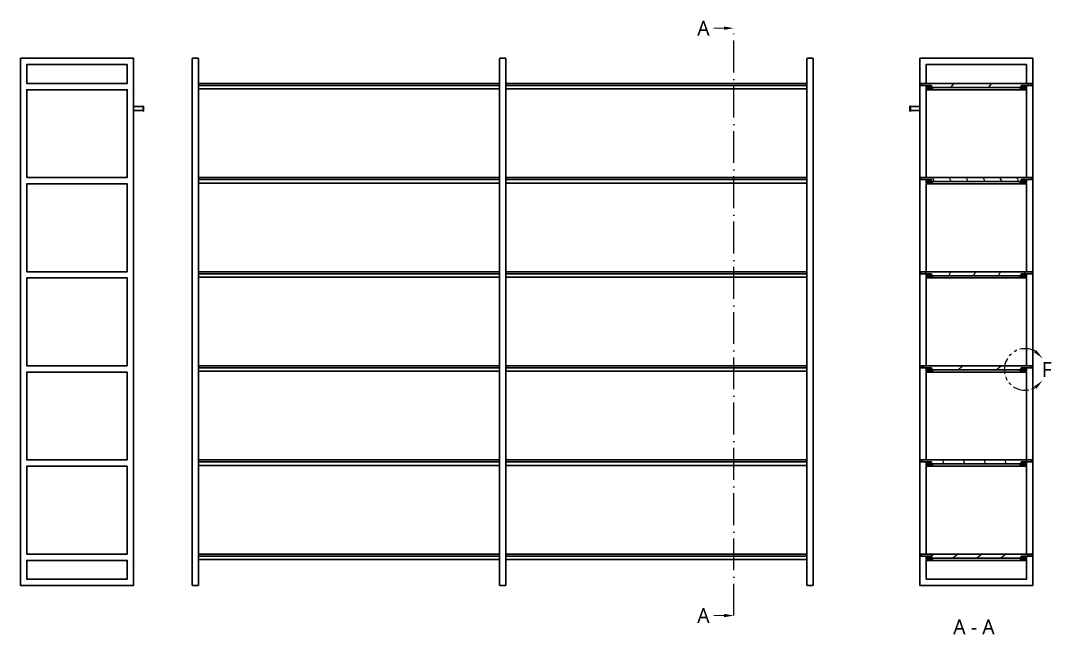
# Model space of a CAD drawing. Header units: inches. Extents: x 20 to 1275, y 6 to 408.
# Drawn here: x 641.2 to 846.5, y 280 to 402.2 of the extents above; entities that cross this region are included whole.
import ezdxf

# ---------------------------------------------------------------- set-up
doc = ezdxf.new("R2010")
doc.units = ezdxf.units.IN
doc.header["$LTSCALE"] = 12.7
doc.header["$MEASUREMENT"] = 0
doc.linetypes.add('ONS_DASHDOT', pattern=[0.71, 0.5, -0.1, 0.01, -0.1])
doc.linetypes.add('ONS_PHANTOM', pattern=[0.5, 0.25, -0.05, 0.05, -0.05, 0.05, -0.05])
for name, color, linetype, lineweight in [('ANNOTATION_TEXT', 251, 'Continuous', 25), ('DETAIL_VIEW_PARENT_BORDER', 7, 'ONS_PHANTOM', 15), ('SECTION_CUTTING_LINE', 7, 'ONS_DASHDOT', 70), ('SKETCHED_GEOMETRY', 7, 'Continuous', 15), ('VIEW_HATCHES', 7, 'Continuous', 13), ('Visible', 7, 'Continuous', 25)]:
    doc.layers.add(name, color=color, linetype=linetype, lineweight=lineweight)
doc.styles.add('Onshape-Standard', font='NotoSans-Regular.ttf')
doc.styles.add('Onshape-Standard-View-Label', font='Open Sans', dxfattribs={"height": 3})

msp = doc.modelspace()

# ---------------------------------------------------------------- hatches: boundary and pattern name
at = {"layer": 'VIEW_HATCHES'}
h = msp.add_hatch(dxfattribs=at)
h.set_pattern_fill('LINE', color=256, scale=46.76921, angle=51, style=0)
h.set_pattern_definition([(51, (843.9826, 289.776), (-4.5433, 3.6791), [])])
edge = h.paths.add_edge_path()
edge.add_line((820.47861, 389.73501), (842.67861, 389.73501))
edge.add_line((820.47861, 389.73501), (820.47861, 389.33501))
edge.add_line((822.65361, 389.33501), (820.47861, 389.33501))
edge.add_line((822.65361, 389.03501), (822.65361, 389.33501))
edge.add_line((822.85361, 389.03501), (822.65361, 389.03501))
edge.add_line((822.85361, 388.93501), (822.85361, 389.03501))
edge.add_line((822.85361, 388.93501), (840.30361, 388.93501))
edge.add_line((840.30361, 388.93501), (840.30361, 389.03501))
edge.add_line((840.30361, 389.03501), (840.50361, 389.03501))
edge.add_line((840.50361, 389.03501), (840.50361, 389.33501))
edge.add_line((840.50361, 389.33501), (842.67861, 389.33501))
edge.add_line((842.67861, 389.73501), (842.67861, 389.33501))
h = msp.add_hatch(dxfattribs=at)
h.set_pattern_fill('LINE', color=256, scale=31.944, angle=27, style=0)
h.set_pattern_definition([(27, (843.9826, 289.7763), (-1.81278, 3.55779), [])])
edge = h.paths.add_edge_path()
edge.add_line((821.57861, 388.71001), (821.57861, 389.33501))
edge.add_arc((821.65361, 388.71001), 0.075, 180, 270, ccw=False)
edge.add_line((822.75361, 388.63501), (821.65361, 388.63501))
edge.add_arc((822.75361, 388.71001), 0.075, 270, 360, ccw=False)
edge.add_line((822.82861, 389.03501), (822.82861, 388.71001))
edge.add_line((822.82861, 389.03501), (822.75361, 389.03501))
edge.add_line((822.75361, 389.03501), (822.75361, 388.71001))
edge.add_line((822.75361, 388.71001), (821.65361, 388.71001))
edge.add_line((821.65361, 388.71001), (821.65361, 389.33501))
edge.add_line((821.57861, 389.33501), (821.65361, 389.33501))
h = msp.add_hatch(dxfattribs=at)
h.set_pattern_fill('LINE', color=256, scale=42.517464, angle=153, style=0)
h.set_pattern_definition([(153, (843.9826, 289.7763), (-2.41282, -4.73542), [])])
edge = h.paths.add_edge_path()
edge.add_line((840.40361, 389.03501), (840.40361, 388.71001))
edge.add_line((840.32861, 389.03501), (840.40361, 389.03501))
edge.add_line((840.32861, 389.03501), (840.32861, 388.71001))
edge.add_arc((840.40361, 388.71001), 0.075, 180, 270)
edge.add_line((840.40361, 388.63501), (841.50361, 388.63501))
edge.add_arc((841.50361, 388.71001), 0.075, 270, 360)
edge.add_line((841.57861, 388.71001), (841.57861, 389.33501))
edge.add_line((841.57861, 389.33501), (841.50361, 389.33501))
edge.add_line((841.50361, 388.71001), (841.50361, 389.33501))
edge.add_line((840.40361, 388.71001), (841.50361, 388.71001))
h = msp.add_hatch(dxfattribs=at)
h.set_pattern_fill('LINE', color=256, scale=24, angle=117, style=0)
h.set_pattern_definition([(117, (843.9826, 289.7763), (-2.67302, -1.36197), [])])
edge = h.paths.add_edge_path()
edge.add_line((820.47861, 370.98501), (842.67861, 370.98501))
edge.add_line((820.47861, 370.98501), (820.47861, 370.58501))
edge.add_line((822.65361, 370.58501), (820.47861, 370.58501))
edge.add_line((822.65361, 370.28501), (822.65361, 370.58501))
edge.add_line((822.85361, 370.28501), (822.65361, 370.28501))
edge.add_line((822.85361, 370.18501), (822.85361, 370.28501))
edge.add_line((822.85361, 370.18501), (840.30361, 370.18501))
edge.add_line((840.30361, 370.18501), (840.30361, 370.28501))
edge.add_line((840.30361, 370.28501), (840.50361, 370.28501))
edge.add_line((840.50361, 370.28501), (840.50361, 370.58501))
edge.add_line((840.50361, 370.58501), (842.67861, 370.58501))
edge.add_line((842.67861, 370.98501), (842.67861, 370.58501))
h = msp.add_hatch(dxfattribs=at)
h.set_pattern_fill('LINE', color=256, scale=26.4, angle=75, style=0)
h.set_pattern_definition([(75, (843.9826, 289.7763), (-3.18756, 0.8541), [])])
edge = h.paths.add_edge_path()
edge.add_line((821.57861, 369.96001), (821.57861, 370.58501))
edge.add_arc((821.65361, 369.96001), 0.075, 180, 270, ccw=False)
edge.add_line((822.75361, 369.88501), (821.65361, 369.88501))
edge.add_arc((822.75361, 369.96001), 0.075, 270, 360, ccw=False)
edge.add_line((822.82861, 370.28501), (822.82861, 369.96001))
edge.add_line((822.82861, 370.28501), (822.75361, 370.28501))
edge.add_line((822.75361, 370.28501), (822.75361, 369.96001))
edge.add_line((822.75361, 369.96001), (821.65361, 369.96001))
edge.add_line((821.65361, 369.96001), (821.65361, 370.58501))
edge.add_line((821.57861, 370.58501), (821.65361, 370.58501))
h = msp.add_hatch(dxfattribs=at)
h.set_pattern_fill('LINE', color=256, scale=26.4, angle=15, style=0)
h.set_pattern_definition([(15, (843.9826, 289.7763), (-0.8541, 3.18756), [])])
edge = h.paths.add_edge_path()
edge.add_line((840.40361, 370.28501), (840.40361, 369.96001))
edge.add_line((840.32861, 370.28501), (840.40361, 370.28501))
edge.add_line((840.32861, 370.28501), (840.32861, 369.96001))
edge.add_arc((840.40361, 369.96001), 0.075, 180, 270)
edge.add_line((840.40361, 369.88501), (841.50361, 369.88501))
edge.add_arc((841.50361, 369.96001), 0.075, 270, 360)
edge.add_line((841.57861, 369.96001), (841.57861, 370.58501))
edge.add_line((841.57861, 370.58501), (841.50361, 370.58501))
edge.add_line((841.50361, 369.96001), (841.50361, 370.58501))
edge.add_line((840.40361, 369.96001), (841.50361, 369.96001))
h = msp.add_hatch(dxfattribs=at)
h.set_pattern_fill('LINE', color=256, scale=35.1384, angle=63, style=0)
h.set_pattern_definition([(63, (843.9826, 289.7763), (-3.91357, 1.99406), [])])
edge = h.paths.add_edge_path()
edge.add_line((820.47861, 352.23501), (842.67861, 352.23501))
edge.add_line((820.47861, 352.23501), (820.47861, 351.83501))
edge.add_line((822.65361, 351.83501), (820.47861, 351.83501))
edge.add_line((822.65361, 351.53501), (822.65361, 351.83501))
edge.add_line((822.85361, 351.53501), (822.65361, 351.53501))
edge.add_line((822.85361, 351.43501), (822.85361, 351.53501))
edge.add_line((822.85361, 351.43501), (840.30361, 351.43501))
edge.add_line((840.30361, 351.43501), (840.30361, 351.53501))
edge.add_line((840.30361, 351.53501), (840.50361, 351.53501))
edge.add_line((840.50361, 351.53501), (840.50361, 351.83501))
edge.add_line((840.50361, 351.83501), (842.67861, 351.83501))
edge.add_line((842.67861, 352.23501), (842.67861, 351.83501))
h = msp.add_hatch(dxfattribs=at)
h.set_pattern_fill('LINE', color=256, scale=42.517464, angle=75, style=0)
h.set_pattern_definition([(75, (843.9826, 289.7763), (-5.1336, 1.37554), [])])
edge = h.paths.add_edge_path()
edge.add_line((821.57861, 351.21001), (821.57861, 351.83501))
edge.add_arc((821.65361, 351.21001), 0.075, 180, 270, ccw=False)
edge.add_line((822.75361, 351.13501), (821.65361, 351.13501))
edge.add_arc((822.75361, 351.21001), 0.075, 270, 360, ccw=False)
edge.add_line((822.82861, 351.53501), (822.82861, 351.21001))
edge.add_line((822.82861, 351.53501), (822.75361, 351.53501))
edge.add_line((822.75361, 351.53501), (822.75361, 351.21001))
edge.add_line((822.75361, 351.21001), (821.65361, 351.21001))
edge.add_line((821.65361, 351.21001), (821.65361, 351.83501))
edge.add_line((821.57861, 351.83501), (821.65361, 351.83501))
h = msp.add_hatch(dxfattribs=at)
h.set_pattern_fill('LINE', color=256, scale=26.4, angle=153, style=0)
h.set_pattern_definition([(153, (843.9826, 289.7763), (-1.49817, -2.94032), [])])
edge = h.paths.add_edge_path()
edge.add_line((840.40361, 351.53501), (840.40361, 351.21001))
edge.add_line((840.32861, 351.53501), (840.40361, 351.53501))
edge.add_line((840.32861, 351.53501), (840.32861, 351.21001))
edge.add_arc((840.40361, 351.21001), 0.075, 180, 270)
edge.add_line((840.40361, 351.13501), (841.50361, 351.13501))
edge.add_arc((841.50361, 351.21001), 0.075, 270, 360)
edge.add_line((841.57861, 351.21001), (841.57861, 351.83501))
edge.add_line((841.57861, 351.83501), (841.50361, 351.83501))
edge.add_line((841.50361, 351.21001), (841.50361, 351.83501))
edge.add_line((840.40361, 351.21001), (841.50361, 351.21001))
h = msp.add_hatch(dxfattribs=at)
h.set_pattern_fill('LINE', color=256, scale=38.65224, angle=39, style=0)
h.set_pattern_definition([(39, (843.9826, 289.7763), (-3.0406, 3.7548), [])])
edge = h.paths.add_edge_path()
edge.add_line((820.47861, 333.48501), (842.67861, 333.48501))
edge.add_line((820.47861, 333.48501), (820.47861, 333.08501))
edge.add_line((822.65361, 333.08501), (820.47861, 333.08501))
edge.add_line((822.65361, 332.78501), (822.65361, 333.08501))
edge.add_line((822.85361, 332.78501), (822.65361, 332.78501))
edge.add_line((822.85361, 332.68501), (822.85361, 332.78501))
edge.add_line((822.85361, 332.68501), (840.30361, 332.68501))
edge.add_line((840.30361, 332.68501), (840.30361, 332.78501))
edge.add_line((840.30361, 332.78501), (840.50361, 332.78501))
edge.add_line((840.50361, 332.78501), (840.50361, 333.08501))
edge.add_line((840.50361, 333.08501), (842.67861, 333.08501))
edge.add_line((842.67861, 333.48501), (842.67861, 333.08501))
h = msp.add_hatch(dxfattribs=at)
h.set_pattern_fill('LINE', color=256, scale=31.944, angle=165, style=0)
h.set_pattern_definition([(165, (843.9826, 289.7763), (-1.03346, -3.85694), [])])
edge = h.paths.add_edge_path()
edge.add_line((821.57861, 332.46001), (821.57861, 333.08501))
edge.add_arc((821.65361, 332.46001), 0.075, 180, 270, ccw=False)
edge.add_line((822.75361, 332.38501), (821.65361, 332.38501))
edge.add_arc((822.75361, 332.46001), 0.075, 270, 360, ccw=False)
edge.add_line((822.82861, 332.78501), (822.82861, 332.46001))
edge.add_line((822.82861, 332.78501), (822.75361, 332.78501))
edge.add_line((822.75361, 332.78501), (822.75361, 332.46001))
edge.add_line((822.75361, 332.46001), (821.65361, 332.46001))
edge.add_line((821.65361, 332.46001), (821.65361, 333.08501))
edge.add_line((821.57861, 333.08501), (821.65361, 333.08501))
h = msp.add_hatch(dxfattribs=at)
h.set_pattern_fill('LINE', color=256, scale=42.517464, angle=15, style=0)
h.set_pattern_definition([(15, (843.9826, 289.7763), (-1.37554, 5.1336), [])])
edge = h.paths.add_edge_path()
edge.add_line((840.40361, 332.78501), (840.40361, 332.46001))
edge.add_line((840.32861, 332.78501), (840.40361, 332.78501))
edge.add_line((840.32861, 332.78501), (840.32861, 332.46001))
edge.add_arc((840.40361, 332.46001), 0.075, 180, 270)
edge.add_line((840.40361, 332.38501), (841.50361, 332.38501))
edge.add_arc((841.50361, 332.46001), 0.075, 270, 360)
edge.add_line((841.57861, 332.46001), (841.57861, 333.08501))
edge.add_line((841.57861, 333.08501), (841.50361, 333.08501))
edge.add_line((841.50361, 332.46001), (841.50361, 333.08501))
edge.add_line((840.40361, 332.46001), (841.50361, 332.46001))
h = msp.add_hatch(dxfattribs=at)
h.set_pattern_fill('LINE', color=256, scale=31.944, angle=105, style=0)
h.set_pattern_definition([(105, (843.9826, 289.7763), (-3.85694, -1.03346), [])])
edge = h.paths.add_edge_path()
edge.add_line((820.47861, 314.73501), (842.67861, 314.73501))
edge.add_line((820.47861, 314.73501), (820.47861, 314.33501))
edge.add_line((822.65361, 314.33501), (820.47861, 314.33501))
edge.add_line((822.65361, 314.03501), (822.65361, 314.33501))
edge.add_line((822.85361, 314.03501), (822.65361, 314.03501))
edge.add_line((822.85361, 313.93501), (822.85361, 314.03501))
edge.add_line((822.85361, 313.93501), (840.30361, 313.93501))
edge.add_line((840.30361, 313.93501), (840.30361, 314.03501))
edge.add_line((840.30361, 314.03501), (840.50361, 314.03501))
edge.add_line((840.50361, 314.03501), (840.50361, 314.33501))
edge.add_line((840.50361, 314.33501), (842.67861, 314.33501))
edge.add_line((842.67861, 314.73501), (842.67861, 314.33501))
h = msp.add_hatch(dxfattribs=at)
h.set_pattern_fill('LINE', color=256, scale=35.1384, angle=141, style=0)
h.set_pattern_definition([(141, (843.9826, 289.7763), (-2.76416, -3.41346), [])])
edge = h.paths.add_edge_path()
edge.add_line((821.57861, 313.71001), (821.57861, 314.33501))
edge.add_arc((821.65361, 313.71001), 0.075, 180, 270, ccw=False)
edge.add_line((822.75361, 313.63501), (821.65361, 313.63501))
edge.add_arc((822.75361, 313.71001), 0.075, 270, 360, ccw=False)
edge.add_line((822.82861, 314.03501), (822.82861, 313.71001))
edge.add_line((822.82861, 314.03501), (822.75361, 314.03501))
edge.add_line((822.75361, 314.03501), (822.75361, 313.71001))
edge.add_line((822.75361, 313.71001), (821.65361, 313.71001))
edge.add_line((821.65361, 313.71001), (821.65361, 314.33501))
edge.add_line((821.57861, 314.33501), (821.65361, 314.33501))
h = msp.add_hatch(dxfattribs=at)
h.set_pattern_fill('LINE', color=256, scale=29.04, angle=51, style=0)
h.set_pattern_definition([(51, (843.9826, 289.7763), (-2.82104, 2.28443), [])])
edge = h.paths.add_edge_path()
edge.add_line((840.40361, 314.03501), (840.40361, 313.71001))
edge.add_line((840.32861, 314.03501), (840.40361, 314.03501))
edge.add_line((840.32861, 314.03501), (840.32861, 313.71001))
edge.add_arc((840.40361, 313.71001), 0.075, 180, 270)
edge.add_line((840.40361, 313.63501), (841.50361, 313.63501))
edge.add_arc((841.50361, 313.71001), 0.075, 270, 360)
edge.add_line((841.57861, 313.71001), (841.57861, 314.33501))
edge.add_line((841.57861, 314.33501), (841.50361, 314.33501))
edge.add_line((841.50361, 313.71001), (841.50361, 314.33501))
edge.add_line((840.40361, 313.71001), (841.50361, 313.71001))
h = msp.add_hatch(dxfattribs=at)
h.set_pattern_fill('LINE', color=256, scale=24, angle=39, style=0)
h.set_pattern_definition([(39, (843.9826, 289.7763), (-1.88796, 2.33144), [])])
edge = h.paths.add_edge_path()
edge.add_line((820.47861, 295.98501), (842.67861, 295.98501))
edge.add_line((820.47861, 295.98501), (820.47861, 295.58501))
edge.add_line((822.65361, 295.58501), (820.47861, 295.58501))
edge.add_line((822.65361, 295.28501), (822.65361, 295.58501))
edge.add_line((822.85361, 295.28501), (822.65361, 295.28501))
edge.add_line((822.85361, 295.18501), (822.85361, 295.28501))
edge.add_line((822.85361, 295.18501), (840.30361, 295.18501))
edge.add_line((840.30361, 295.18501), (840.30361, 295.28501))
edge.add_line((840.30361, 295.28501), (840.50361, 295.28501))
edge.add_line((840.50361, 295.28501), (840.50361, 295.58501))
edge.add_line((840.50361, 295.58501), (842.67861, 295.58501))
edge.add_line((842.67861, 295.98501), (842.67861, 295.58501))
h = msp.add_hatch(dxfattribs=at)
h.set_pattern_fill('LINE', color=256, scale=29.04, angle=129, style=0)
h.set_pattern_definition([(129, (843.9826, 289.7763), (-2.82104, -2.28443), [])])
edge = h.paths.add_edge_path()
edge.add_line((821.57861, 294.96001), (821.57861, 295.58501))
edge.add_arc((821.65361, 294.96001), 0.075, 180, 270, ccw=False)
edge.add_line((822.75361, 294.88501), (821.65361, 294.88501))
edge.add_arc((822.75361, 294.96001), 0.075, 270, 360, ccw=False)
edge.add_line((822.82861, 295.28501), (822.82861, 294.96001))
edge.add_line((822.82861, 295.28501), (822.75361, 295.28501))
edge.add_line((822.75361, 295.28501), (822.75361, 294.96001))
edge.add_line((822.75361, 294.96001), (821.65361, 294.96001))
edge.add_line((821.65361, 294.96001), (821.65361, 295.58501))
edge.add_line((821.57861, 295.58501), (821.65361, 295.58501))
h = msp.add_hatch(dxfattribs=at)
h.set_pattern_fill('LINE', color=256, scale=38.65224, angle=117, style=0)
h.set_pattern_definition([(117, (843.9826, 289.7763), (-4.305, -2.1935), [])])
edge = h.paths.add_edge_path()
edge.add_line((840.40361, 295.28501), (840.40361, 294.96001))
edge.add_line((840.32861, 295.28501), (840.40361, 295.28501))
edge.add_line((840.32861, 295.28501), (840.32861, 294.96001))
edge.add_arc((840.40361, 294.96001), 0.075, 180, 270)
edge.add_line((840.40361, 294.88501), (841.50361, 294.88501))
edge.add_arc((841.50361, 294.96001), 0.075, 270, 360)
edge.add_line((841.57861, 294.96001), (841.57861, 295.58501))
edge.add_line((841.57861, 295.58501), (841.50361, 295.58501))
edge.add_line((841.50361, 294.96001), (841.50361, 295.58501))
edge.add_line((840.40361, 294.96001), (841.50361, 294.96001))

# ---------------------------------------------------------------- linework, layer by layer
at = {"layer": 'DETAIL_VIEW_PARENT_BORDER', "color": 251, "lineweight": 13}
msp.add_arc((841.27861, 332.76001), 4.13941, 60.3566301, 299.4415176, dxfattribs=at)
for points in [[(844.763, 334.99469), (843.54128, 336.61286), (843.0825, 336.12916)], [(844.75511, 330.51308), (843.07062, 329.38453), (843.52769, 328.89921)]]:
    msp.add_solid(points, dxfattribs=at)
at = {"layer": 'SECTION_CUTTING_LINE', "color": 7, "lineweight": 13}
msp.add_line((783.26195, 283.73501), (783.26195, 400.73501), dxfattribs=at)
for points in [[(781.26195, 400.81835), (779.26195, 400.81835), (781.26195, 400.65168), (779.26195, 400.65168)], [(783.26195, 400.73501), (781.26195, 401.06835), (781.26195, 400.40168)], [(781.26195, 283.81835), (779.26195, 283.81835), (781.26195, 283.65168), (779.26195, 283.65168)], [(783.26195, 283.73501), (781.26195, 284.06835), (781.26195, 283.40168)]]:
    msp.add_solid(points, dxfattribs=at)
at = {"layer": 'Visible'}
for p, q in [((663.65671, 394.73501), (641.15671, 394.73501)), ((641.15671, 394.73501), (641.15671, 289.73501)), ((641.15671, 394.73501), (641.23171, 394.66001)), ((663.65671, 394.73501), (663.58171, 394.66001)), ((663.65671, 289.73501), (663.65671, 394.73501)), ((675.3285, 394.66001), (675.3285, 289.81001)), ((676.5035, 394.73501), (675.4035, 394.73501)), ((676.5785, 394.66001), (676.5785, 289.81001)), ((736.5785, 394.66001), (736.5785, 289.81001)), ((737.7535, 394.73501), (736.6535, 394.73501)), ((737.8285, 394.66001), (737.8285, 289.81001)), ((797.8285, 394.66001), (797.8285, 289.81001)), ((799.0035, 394.73501), (797.9035, 394.73501)), ((799.0785, 394.66001), (799.0785, 289.81001)), ((820.32861, 394.73501), (842.82861, 394.73501)), ((820.32861, 289.73501), (820.32861, 394.73501)), ((820.40361, 394.66001), (820.32861, 394.73501)), ((842.75361, 394.66001), (842.82861, 394.73501)), ((842.82861, 394.73501), (842.82861, 289.73501)), ((642.33171, 393.56001), (642.40671, 393.48501)), ((662.40671, 393.48501), (642.40671, 393.48501)), ((642.40671, 393.48501), (642.40671, 389.73501)), ((662.48171, 393.56001), (662.40671, 393.48501)), ((662.40671, 389.73501), (662.40671, 393.48501)), ((821.57861, 393.48501), (821.50361, 393.56001)), ((821.57861, 389.73501), (821.57861, 393.48501)), ((821.57861, 393.48501), (841.57861, 393.48501)), ((841.57861, 393.48501), (841.65361, 393.56001)), ((841.57861, 393.48501), (841.57861, 389.73501)), ((642.40671, 389.73501), (642.33171, 389.66001)), ((642.33171, 388.56001), (642.40671, 388.48501)), ((642.40671, 389.73501), (662.40671, 389.73501)), ((642.40671, 388.48501), (642.40671, 370.98501)), ((642.40671, 388.48501), (662.40671, 388.48501)), ((662.48171, 389.66001), (662.40671, 389.73501)), ((662.40671, 388.48501), (662.48171, 388.56001)), ((662.40671, 370.98501), (662.40671, 388.48501)), ((736.5785, 389.73501), (676.5785, 389.73501)), ((736.5785, 389.33501), (676.5785, 389.33501)), ((736.5785, 388.63501), (676.5785, 388.63501)), ((797.8285, 389.73501), (737.8285, 389.73501)), ((797.8285, 389.33501), (737.8285, 389.33501)), ((797.8285, 388.63501), (737.8285, 388.63501)), ((820.47861, 389.73501), (820.47861, 389.33501)), ((820.47861, 389.73501), (842.67861, 389.73501)), ((822.65361, 389.33501), (820.47861, 389.33501)), ((821.50361, 388.56001), (821.57861, 388.48501)), ((821.57861, 389.33501), (821.65361, 389.33501)), ((821.57861, 388.71001), (821.57861, 389.33501)), ((841.57861, 388.48501), (821.57861, 388.48501)), ((821.57861, 370.98501), (821.57861, 388.48501)), ((821.65361, 388.71001), (821.65361, 389.33501)), ((822.62861, 389.31001), (821.65361, 389.31001)), ((822.75361, 388.71001), (821.65361, 388.71001)), ((822.75361, 388.63501), (821.65361, 388.63501)), ((821.84974, 389.06001), (821.82088, 389.01001)), ((821.82088, 389.01001), (821.84974, 388.96001)), ((821.90748, 389.06001), (821.84974, 389.06001)), ((821.84974, 388.96001), (821.90748, 388.96001)), ((821.93635, 389.01001), (821.90748, 389.06001)), ((821.90748, 388.96001), (821.93635, 389.01001)), ((822.27088, 389.11001), (822.21314, 389.01001)), ((822.21314, 389.01001), (822.27088, 388.91001)), ((822.38635, 389.11001), (822.27088, 389.11001)), ((822.27088, 388.91001), (822.38635, 388.91001)), ((822.44408, 389.01001), (822.38635, 389.11001)), ((822.38635, 388.91001), (822.44408, 389.01001)), ((822.62861, 389.01001), (822.62861, 389.31001)), ((822.75361, 389.01001), (822.62861, 389.01001)), ((822.65361, 389.03501), (822.65361, 389.33501)), ((822.85361, 389.03501), (822.65361, 389.03501)), ((822.75361, 389.03501), (822.75361, 388.71001)), ((822.82861, 389.03501), (822.75361, 389.03501)), ((822.82861, 389.03501), (822.82861, 388.71001)), ((822.85361, 388.93501), (822.85361, 389.03501)), ((822.85361, 388.93501), (840.30361, 388.93501)), ((840.30361, 388.93501), (840.30361, 389.03501)), ((840.30361, 389.03501), (840.50361, 389.03501)), ((840.32861, 389.03501), (840.40361, 389.03501)), ((840.32861, 389.03501), (840.32861, 388.71001)), ((840.40361, 389.03501), (840.40361, 388.71001)), ((840.40361, 389.01001), (840.52861, 389.01001)), ((840.40361, 388.71001), (841.50361, 388.71001)), ((840.40361, 388.63501), (841.50361, 388.63501)), ((840.50361, 389.03501), (840.50361, 389.33501)), ((840.50361, 389.33501), (842.67861, 389.33501)), ((840.52861, 389.31001), (841.50361, 389.31001)), ((840.52861, 389.01001), (840.52861, 389.31001)), ((840.77088, 389.11001), (840.71314, 389.01001)), ((840.71314, 389.01001), (840.77088, 388.91001)), ((840.88635, 389.11001), (840.77088, 389.11001)), ((840.77088, 388.91001), (840.88635, 388.91001)), ((840.94408, 389.01001), (840.88635, 389.11001)), ((840.88635, 388.91001), (840.94408, 389.01001)), ((841.24974, 389.06001), (841.22088, 389.01001)), ((841.22088, 389.01001), (841.24974, 388.96001)), ((841.30748, 389.06001), (841.24974, 389.06001)), ((841.24974, 388.96001), (841.30748, 388.96001)), ((841.33635, 389.01001), (841.30748, 389.06001)), ((841.30748, 388.96001), (841.33635, 389.01001)), ((841.50361, 388.71001), (841.50361, 389.33501)), ((841.57861, 389.33501), (841.50361, 389.33501)), ((841.57861, 388.71001), (841.57861, 389.33501)), ((841.57861, 388.48501), (841.65361, 388.56001)), ((841.57861, 388.48501), (841.57861, 370.98501)), ((842.67861, 389.73501), (842.67861, 389.33501)), ((664.17457, 385.11001), (663.65671, 385.11001)), ((663.65671, 384.36001), (664.17457, 384.36001)), ((664.17641, 385.10954), (664.17421, 385.11001)), ((664.17421, 384.36001), (664.17596, 384.36039)), ((664.17566, 385.11064), (664.17457, 385.11001)), ((664.17457, 384.36001), (664.17566, 384.35939)), ((664.33776, 385.11064), (664.17566, 385.11064)), ((664.17566, 384.35939), (664.33776, 384.35939)), ((664.25702, 385.0997), (664.25012, 385.0997)), ((664.3367, 384.36056), (664.33921, 384.36001)), ((664.33921, 385.11001), (664.3387, 385.1099)), ((665.55671, 385.11001), (664.33887, 385.11001)), ((664.33921, 384.36001), (665.55671, 384.36001)), ((665.65671, 385.23501), (665.55671, 385.23501)), ((665.55671, 384.23501), (665.55671, 385.23501)), ((665.55671, 384.23501), (665.65671, 384.23501)), ((665.65671, 384.23501), (665.65671, 385.23501)), ((818.42861, 385.23501), (818.32861, 385.23501)), ((818.32861, 385.23501), (818.32861, 384.23501)), ((818.32861, 384.23501), (818.42861, 384.23501)), ((818.42861, 385.23501), (818.42861, 384.23501)), ((819.64645, 385.11001), (818.42861, 385.11001)), ((818.42861, 384.36001), (819.64611, 384.36001)), ((819.80966, 385.11064), (819.64756, 385.11064)), ((819.64756, 384.35939), (819.80966, 384.35939)), ((819.81076, 385.11001), (819.80966, 385.11064)), ((819.80966, 384.35939), (819.81075, 384.36001)), ((819.81111, 385.11001), (819.80978, 385.10972)), ((819.81075, 384.36001), (820.32861, 384.36001)), ((820.32861, 385.11001), (819.81076, 385.11001)), ((642.40671, 370.98501), (642.33171, 370.91001)), ((642.33171, 369.81001), (642.40671, 369.73501)), ((642.40671, 370.98501), (662.40671, 370.98501)), ((642.40671, 369.73501), (662.40671, 369.73501)), ((642.40671, 369.73501), (642.40671, 352.23501)), ((662.48171, 370.91001), (662.40671, 370.98501)), ((662.40671, 369.73501), (662.48171, 369.81001)), ((662.40671, 352.23501), (662.40671, 369.73501)), ((736.5785, 370.98501), (676.5785, 370.98501)), ((736.5785, 370.58501), (676.5785, 370.58501)), ((736.5785, 369.88501), (676.5785, 369.88501)), ((797.8285, 370.98501), (737.8285, 370.98501)), ((797.8285, 370.58501), (737.8285, 370.58501)), ((797.8285, 369.88501), (737.8285, 369.88501)), ((820.47861, 370.98501), (820.47861, 370.58501)), ((820.47861, 370.98501), (842.67861, 370.98501)), ((822.65361, 370.58501), (820.47861, 370.58501)), ((821.50361, 369.81001), (821.57861, 369.73501)), ((821.57861, 370.58501), (821.65361, 370.58501)), ((821.57861, 369.96001), (821.57861, 370.58501)), ((821.57861, 352.23501), (821.57861, 369.73501)), ((841.57861, 369.73501), (821.57861, 369.73501)), ((821.65361, 369.96001), (821.65361, 370.58501)), ((822.62861, 370.56001), (821.65361, 370.56001)), ((822.75361, 369.96001), (821.65361, 369.96001)), ((822.75361, 369.88501), (821.65361, 369.88501)), ((821.84974, 370.31001), (821.82088, 370.26001)), ((821.82088, 370.26001), (821.84974, 370.21001)), ((821.90748, 370.31001), (821.84974, 370.31001)), ((821.84974, 370.21001), (821.90748, 370.21001)), ((821.93635, 370.26001), (821.90748, 370.31001)), ((821.90748, 370.21001), (821.93635, 370.26001)), ((822.27088, 370.36001), (822.21314, 370.26001)), ((822.21314, 370.26001), (822.27088, 370.16001)), ((822.38635, 370.36001), (822.27088, 370.36001)), ((822.27088, 370.16001), (822.38635, 370.16001)), ((822.44408, 370.26001), (822.38635, 370.36001)), ((822.38635, 370.16001), (822.44408, 370.26001)), ((822.62861, 370.26001), (822.62861, 370.56001)), ((822.75361, 370.26001), (822.62861, 370.26001)), ((822.65361, 370.28501), (822.65361, 370.58501)), ((822.85361, 370.28501), (822.65361, 370.28501)), ((822.75361, 370.28501), (822.75361, 369.96001)), ((822.82861, 370.28501), (822.75361, 370.28501)), ((822.82861, 370.28501), (822.82861, 369.96001)), ((822.85361, 370.18501), (822.85361, 370.28501)), ((822.85361, 370.18501), (840.30361, 370.18501)), ((840.30361, 370.18501), (840.30361, 370.28501)), ((840.30361, 370.28501), (840.50361, 370.28501)), ((840.32861, 370.28501), (840.40361, 370.28501)), ((840.32861, 370.28501), (840.32861, 369.96001)), ((840.40361, 370.28501), (840.40361, 369.96001)), ((840.40361, 370.26001), (840.52861, 370.26001)), ((840.40361, 369.96001), (841.50361, 369.96001)), ((840.40361, 369.88501), (841.50361, 369.88501)), ((840.50361, 370.28501), (840.50361, 370.58501)), ((840.50361, 370.58501), (842.67861, 370.58501)), ((840.52861, 370.56001), (841.50361, 370.56001)), ((840.52861, 370.26001), (840.52861, 370.56001)), ((840.77088, 370.36001), (840.71314, 370.26001)), ((840.71314, 370.26001), (840.77088, 370.16001)), ((840.88635, 370.36001), (840.77088, 370.36001)), ((840.77088, 370.16001), (840.88635, 370.16001)), ((840.94408, 370.26001), (840.88635, 370.36001)), ((840.88635, 370.16001), (840.94408, 370.26001)), ((841.24974, 370.31001), (841.22088, 370.26001)), ((841.22088, 370.26001), (841.24974, 370.21001)), ((841.30748, 370.31001), (841.24974, 370.31001)), ((841.24974, 370.21001), (841.30748, 370.21001)), ((841.33635, 370.26001), (841.30748, 370.31001)), ((841.30748, 370.21001), (841.33635, 370.26001)), ((841.50361, 369.96001), (841.50361, 370.58501)), ((841.57861, 370.58501), (841.50361, 370.58501)), ((841.57861, 369.96001), (841.57861, 370.58501)), ((841.57861, 369.73501), (841.65361, 369.81001)), ((841.57861, 369.73501), (841.57861, 352.23501)), ((842.67861, 370.98501), (842.67861, 370.58501)), ((642.40671, 352.23501), (642.33171, 352.16001)), ((642.40671, 352.23501), (662.40671, 352.23501)), ((662.48171, 352.16001), (662.40671, 352.23501)), ((736.5785, 352.23501), (676.5785, 352.23501)), ((736.5785, 351.83501), (676.5785, 351.83501)), ((797.8285, 352.23501), (737.8285, 352.23501)), ((797.8285, 351.83501), (737.8285, 351.83501)), ((820.47861, 352.23501), (820.47861, 351.83501)), ((820.47861, 352.23501), (842.67861, 352.23501)), ((822.65361, 351.83501), (820.47861, 351.83501)), ((821.57861, 351.83501), (821.65361, 351.83501)), ((821.57861, 351.21001), (821.57861, 351.83501)), ((821.65361, 351.21001), (821.65361, 351.83501)), ((822.62861, 351.81001), (821.65361, 351.81001)), ((822.75361, 351.21001), (821.65361, 351.21001)), ((821.84974, 351.56001), (821.82088, 351.51001)), ((821.82088, 351.51001), (821.84974, 351.46001)), ((821.90748, 351.56001), (821.84974, 351.56001)), ((821.84974, 351.46001), (821.90748, 351.46001)), ((821.93635, 351.51001), (821.90748, 351.56001)), ((821.90748, 351.46001), (821.93635, 351.51001)), ((822.27088, 351.61001), (822.21314, 351.51001)), ((822.21314, 351.51001), (822.27088, 351.41001)), ((822.38635, 351.61001), (822.27088, 351.61001)), ((822.27088, 351.41001), (822.38635, 351.41001)), ((822.44408, 351.51001), (822.38635, 351.61001)), ((822.38635, 351.41001), (822.44408, 351.51001)), ((822.62861, 351.51001), (822.62861, 351.81001)), ((822.75361, 351.51001), (822.62861, 351.51001)), ((822.65361, 351.53501), (822.65361, 351.83501)), ((822.85361, 351.53501), (822.65361, 351.53501)), ((822.75361, 351.53501), (822.75361, 351.21001)), ((822.82861, 351.53501), (822.75361, 351.53501)), ((822.82861, 351.53501), (822.82861, 351.21001)), ((822.85361, 351.43501), (822.85361, 351.53501)), ((822.85361, 351.43501), (840.30361, 351.43501)), ((840.30361, 351.43501), (840.30361, 351.53501)), ((840.30361, 351.53501), (840.50361, 351.53501)), ((840.32861, 351.53501), (840.40361, 351.53501)), ((840.32861, 351.53501), (840.32861, 351.21001)), ((840.40361, 351.53501), (840.40361, 351.21001)), ((840.40361, 351.51001), (840.52861, 351.51001)), ((840.40361, 351.21001), (841.50361, 351.21001)), ((840.50361, 351.53501), (840.50361, 351.83501)), ((840.50361, 351.83501), (842.67861, 351.83501)), ((840.52861, 351.81001), (841.50361, 351.81001)), ((840.52861, 351.51001), (840.52861, 351.81001)), ((840.77088, 351.61001), (840.71314, 351.51001)), ((840.71314, 351.51001), (840.77088, 351.41001)), ((840.88635, 351.61001), (840.77088, 351.61001)), ((840.77088, 351.41001), (840.88635, 351.41001)), ((840.94408, 351.51001), (840.88635, 351.61001)), ((840.88635, 351.41001), (840.94408, 351.51001)), ((841.24974, 351.56001), (841.22088, 351.51001)), ((841.22088, 351.51001), (841.24974, 351.46001)), ((841.30748, 351.56001), (841.24974, 351.56001)), ((841.24974, 351.46001), (841.30748, 351.46001)), ((841.33635, 351.51001), (841.30748, 351.56001)), ((841.30748, 351.46001), (841.33635, 351.51001)), ((841.50361, 351.21001), (841.50361, 351.83501)), ((841.57861, 351.83501), (841.50361, 351.83501)), ((841.57861, 351.21001), (841.57861, 351.83501)), ((842.67861, 352.23501), (842.67861, 351.83501)), ((642.33171, 351.06001), (642.40671, 350.98501)), ((642.40671, 350.98501), (642.40671, 333.48501)), ((642.40671, 350.98501), (662.40671, 350.98501)), ((662.40671, 350.98501), (662.48171, 351.06001)), ((662.40671, 333.48501), (662.40671, 350.98501)), ((736.5785, 351.13501), (676.5785, 351.13501)), ((797.8285, 351.13501), (737.8285, 351.13501)), ((821.50361, 351.06001), (821.57861, 350.98501)), ((841.57861, 350.98501), (821.57861, 350.98501)), ((821.57861, 333.48501), (821.57861, 350.98501)), ((822.75361, 351.13501), (821.65361, 351.13501)), ((840.40361, 351.13501), (841.50361, 351.13501)), ((841.57861, 350.98501), (841.65361, 351.06001)), ((841.57861, 350.98501), (841.57861, 333.48501)), ((642.40671, 333.48501), (642.33171, 333.41001)), ((642.40671, 333.48501), (662.40671, 333.48501)), ((662.48171, 333.41001), (662.40671, 333.48501)), ((736.5785, 333.48501), (676.5785, 333.48501)), ((736.5785, 333.08501), (676.5785, 333.08501)), ((797.8285, 333.48501), (737.8285, 333.48501)), ((797.8285, 333.08501), (737.8285, 333.08501)), ((820.47861, 333.48501), (820.47861, 333.08501)), ((820.47861, 333.48501), (842.67861, 333.48501)), ((822.65361, 333.08501), (820.47861, 333.08501)), ((821.57861, 333.08501), (821.65361, 333.08501)), ((821.57861, 332.46001), (821.57861, 333.08501)), ((821.65361, 332.46001), (821.65361, 333.08501)), ((822.62861, 333.06001), (821.65361, 333.06001)), ((821.84974, 332.81001), (821.82088, 332.76001)), ((821.82088, 332.76001), (821.84974, 332.71001)), ((821.90748, 332.81001), (821.84974, 332.81001)), ((821.84974, 332.71001), (821.90748, 332.71001)), ((821.93635, 332.76001), (821.90748, 332.81001)), ((821.90748, 332.71001), (821.93635, 332.76001)), ((822.27088, 332.86001), (822.21314, 332.76001)), ((822.21314, 332.76001), (822.27088, 332.66001)), ((822.38635, 332.86001), (822.27088, 332.86001)), ((822.44408, 332.76001), (822.38635, 332.86001)), ((822.38635, 332.66001), (822.44408, 332.76001)), ((822.62861, 332.76001), (822.62861, 333.06001)), ((822.75361, 332.76001), (822.62861, 332.76001)), ((822.65361, 332.78501), (822.65361, 333.08501)), ((822.85361, 332.78501), (822.65361, 332.78501)), ((822.75361, 332.78501), (822.75361, 332.46001)), ((822.82861, 332.78501), (822.75361, 332.78501)), ((822.82861, 332.78501), (822.82861, 332.46001)), ((822.85361, 332.68501), (822.85361, 332.78501)), ((840.30361, 332.68501), (840.30361, 332.78501)), ((840.30361, 332.78501), (840.50361, 332.78501)), ((840.32861, 332.78501), (840.40361, 332.78501)), ((840.32861, 332.78501), (840.32861, 332.46001)), ((840.40361, 332.78501), (840.40361, 332.46001)), ((840.40361, 332.76001), (840.52861, 332.76001)), ((840.50361, 332.78501), (840.50361, 333.08501)), ((840.50361, 333.08501), (842.67861, 333.08501)), ((840.52861, 333.06001), (841.50361, 333.06001)), ((840.52861, 332.76001), (840.52861, 333.06001)), ((840.77088, 332.86001), (840.71314, 332.76001)), ((840.71314, 332.76001), (840.77088, 332.66001)), ((840.88635, 332.86001), (840.77088, 332.86001)), ((840.94408, 332.76001), (840.88635, 332.86001)), ((840.88635, 332.66001), (840.94408, 332.76001)), ((841.24974, 332.81001), (841.22088, 332.76001)), ((841.22088, 332.76001), (841.24974, 332.71001)), ((841.30748, 332.81001), (841.24974, 332.81001)), ((841.24974, 332.71001), (841.30748, 332.71001)), ((841.33635, 332.76001), (841.30748, 332.81001)), ((841.30748, 332.71001), (841.33635, 332.76001)), ((841.50361, 332.46001), (841.50361, 333.08501)), ((841.57861, 333.08501), (841.50361, 333.08501)), ((841.57861, 332.46001), (841.57861, 333.08501)), ((842.67861, 333.48501), (842.67861, 333.08501)), ((642.33171, 332.31001), (642.40671, 332.23501)), ((642.40671, 332.23501), (642.40671, 314.73501)), ((642.40671, 332.23501), (662.40671, 332.23501)), ((662.40671, 332.23501), (662.48171, 332.31001)), ((662.40671, 314.73501), (662.40671, 332.23501)), ((736.5785, 332.38501), (676.5785, 332.38501)), ((797.8285, 332.38501), (737.8285, 332.38501)), ((821.50361, 332.31001), (821.57861, 332.23501)), ((841.57861, 332.23501), (821.57861, 332.23501)), ((821.57861, 314.73501), (821.57861, 332.23501)), ((822.75361, 332.46001), (821.65361, 332.46001)), ((822.75361, 332.38501), (821.65361, 332.38501)), ((822.27088, 332.66001), (822.38635, 332.66001)), ((822.85361, 332.68501), (840.30361, 332.68501)), ((840.40361, 332.46001), (841.50361, 332.46001)), ((840.40361, 332.38501), (841.50361, 332.38501)), ((840.77088, 332.66001), (840.88635, 332.66001)), ((841.57861, 332.23501), (841.65361, 332.31001)), ((841.57861, 332.23501), (841.57861, 314.73501)), ((642.40671, 314.73501), (642.33171, 314.66001)), ((642.40671, 314.73501), (662.40671, 314.73501)), ((662.48171, 314.66001), (662.40671, 314.73501)), ((736.5785, 314.73501), (676.5785, 314.73501)), ((736.5785, 314.33501), (676.5785, 314.33501)), ((797.8285, 314.73501), (737.8285, 314.73501)), ((797.8285, 314.33501), (737.8285, 314.33501)), ((820.47861, 314.73501), (820.47861, 314.33501)), ((820.47861, 314.73501), (842.67861, 314.73501)), ((822.65361, 314.33501), (820.47861, 314.33501)), ((821.57861, 314.33501), (821.65361, 314.33501)), ((821.57861, 313.71001), (821.57861, 314.33501)), ((821.65361, 313.71001), (821.65361, 314.33501)), ((822.62861, 314.31001), (821.65361, 314.31001)), ((822.62861, 314.01001), (822.62861, 314.31001)), ((822.65361, 314.03501), (822.65361, 314.33501)), ((840.50361, 314.03501), (840.50361, 314.33501)), ((840.50361, 314.33501), (842.67861, 314.33501)), ((840.52861, 314.31001), (841.50361, 314.31001)), ((840.52861, 314.01001), (840.52861, 314.31001)), ((841.50361, 313.71001), (841.50361, 314.33501)), ((841.57861, 314.33501), (841.50361, 314.33501)), ((841.57861, 313.71001), (841.57861, 314.33501)), ((842.67861, 314.73501), (842.67861, 314.33501)), ((642.33171, 313.56001), (642.40671, 313.48501)), ((642.40671, 313.48501), (642.40671, 295.98501)), ((642.40671, 313.48501), (662.40671, 313.48501)), ((662.40671, 313.48501), (662.48171, 313.56001)), ((662.40671, 295.98501), (662.40671, 313.48501)), ((736.5785, 313.63501), (676.5785, 313.63501)), ((797.8285, 313.63501), (737.8285, 313.63501)), ((821.50361, 313.56001), (821.57861, 313.48501)), ((821.57861, 295.98501), (821.57861, 313.48501)), ((841.57861, 313.48501), (821.57861, 313.48501)), ((822.75361, 313.71001), (821.65361, 313.71001)), ((822.75361, 313.63501), (821.65361, 313.63501)), ((821.84974, 314.06001), (821.82088, 314.01001)), ((821.82088, 314.01001), (821.84974, 313.96001)), ((821.90748, 314.06001), (821.84974, 314.06001)), ((821.84974, 313.96001), (821.90748, 313.96001)), ((821.93635, 314.01001), (821.90748, 314.06001)), ((821.90748, 313.96001), (821.93635, 314.01001)), ((822.27088, 314.11001), (822.21314, 314.01001)), ((822.21314, 314.01001), (822.27088, 313.91001)), ((822.38635, 314.11001), (822.27088, 314.11001)), ((822.27088, 313.91001), (822.38635, 313.91001)), ((822.44408, 314.01001), (822.38635, 314.11001)), ((822.38635, 313.91001), (822.44408, 314.01001)), ((822.75361, 314.01001), (822.62861, 314.01001)), ((822.85361, 314.03501), (822.65361, 314.03501)), ((822.75361, 314.03501), (822.75361, 313.71001)), ((822.82861, 314.03501), (822.75361, 314.03501)), ((822.82861, 314.03501), (822.82861, 313.71001)), ((822.85361, 313.93501), (822.85361, 314.03501)), ((822.85361, 313.93501), (840.30361, 313.93501)), ((840.30361, 313.93501), (840.30361, 314.03501)), ((840.30361, 314.03501), (840.50361, 314.03501)), ((840.32861, 314.03501), (840.40361, 314.03501)), ((840.32861, 314.03501), (840.32861, 313.71001)), ((840.40361, 314.03501), (840.40361, 313.71001)), ((840.40361, 314.01001), (840.52861, 314.01001)), ((840.40361, 313.71001), (841.50361, 313.71001)), ((840.40361, 313.63501), (841.50361, 313.63501)), ((840.77088, 314.11001), (840.71314, 314.01001)), ((840.71314, 314.01001), (840.77088, 313.91001)), ((840.88635, 314.11001), (840.77088, 314.11001)), ((840.77088, 313.91001), (840.88635, 313.91001)), ((840.94408, 314.01001), (840.88635, 314.11001)), ((840.88635, 313.91001), (840.94408, 314.01001)), ((841.24974, 314.06001), (841.22088, 314.01001)), ((841.22088, 314.01001), (841.24974, 313.96001)), ((841.30748, 314.06001), (841.24974, 314.06001)), ((841.24974, 313.96001), (841.30748, 313.96001)), ((841.33635, 314.01001), (841.30748, 314.06001)), ((841.30748, 313.96001), (841.33635, 314.01001)), ((841.57861, 313.48501), (841.65361, 313.56001)), ((841.57861, 313.48501), (841.57861, 295.98501)), ((642.40671, 295.98501), (642.33171, 295.91001)), ((642.40671, 295.98501), (662.40671, 295.98501)), ((662.48171, 295.91001), (662.40671, 295.98501)), ((736.5785, 295.98501), (676.5785, 295.98501)), ((797.8285, 295.98501), (737.8285, 295.98501)), ((820.47861, 295.98501), (820.47861, 295.58501)), ((820.47861, 295.98501), (842.67861, 295.98501)), ((842.67861, 295.98501), (842.67861, 295.58501)), ((642.33171, 294.81001), (642.40671, 294.73501)), ((642.40671, 294.73501), (642.40671, 290.98501)), ((642.40671, 294.73501), (662.40671, 294.73501)), ((662.40671, 294.73501), (662.48171, 294.81001)), ((662.40671, 290.98501), (662.40671, 294.73501)), ((736.5785, 295.58501), (676.5785, 295.58501)), ((736.5785, 294.88501), (676.5785, 294.88501)), ((797.8285, 295.58501), (737.8285, 295.58501)), ((797.8285, 294.88501), (737.8285, 294.88501)), ((822.65361, 295.58501), (820.47861, 295.58501)), ((821.50361, 294.81001), (821.57861, 294.73501)), ((821.57861, 295.58501), (821.65361, 295.58501)), ((821.57861, 294.96001), (821.57861, 295.58501)), ((821.57861, 290.98501), (821.57861, 294.73501)), ((841.57861, 294.73501), (821.57861, 294.73501)), ((821.65361, 294.96001), (821.65361, 295.58501)), ((822.62861, 295.56001), (821.65361, 295.56001)), ((822.75361, 294.96001), (821.65361, 294.96001)), ((822.75361, 294.88501), (821.65361, 294.88501)), ((821.84974, 295.31001), (821.82088, 295.26001)), ((821.82088, 295.26001), (821.84974, 295.21001)), ((821.90748, 295.31001), (821.84974, 295.31001)), ((821.84974, 295.21001), (821.90748, 295.21001)), ((821.93635, 295.26001), (821.90748, 295.31001)), ((821.90748, 295.21001), (821.93635, 295.26001)), ((822.27088, 295.36001), (822.21314, 295.26001)), ((822.21314, 295.26001), (822.27088, 295.16001)), ((822.38635, 295.36001), (822.27088, 295.36001)), ((822.27088, 295.16001), (822.38635, 295.16001)), ((822.44408, 295.26001), (822.38635, 295.36001)), ((822.38635, 295.16001), (822.44408, 295.26001)), ((822.62861, 295.26001), (822.62861, 295.56001)), ((822.75361, 295.26001), (822.62861, 295.26001)), ((822.65361, 295.28501), (822.65361, 295.58501)), ((822.85361, 295.28501), (822.65361, 295.28501)), ((822.75361, 295.28501), (822.75361, 294.96001)), ((822.82861, 295.28501), (822.75361, 295.28501)), ((822.82861, 295.28501), (822.82861, 294.96001)), ((822.85361, 295.18501), (822.85361, 295.28501)), ((822.85361, 295.18501), (840.30361, 295.18501)), ((840.30361, 295.28501), (840.50361, 295.28501)), ((840.30361, 295.18501), (840.30361, 295.28501)), ((840.32861, 295.28501), (840.40361, 295.28501)), ((840.32861, 295.28501), (840.32861, 294.96001)), ((840.40361, 295.28501), (840.40361, 294.96001)), ((840.40361, 295.26001), (840.52861, 295.26001)), ((840.40361, 294.96001), (841.50361, 294.96001)), ((840.40361, 294.88501), (841.50361, 294.88501)), ((840.50361, 295.58501), (842.67861, 295.58501)), ((840.50361, 295.28501), (840.50361, 295.58501)), ((840.52861, 295.56001), (841.50361, 295.56001)), ((840.52861, 295.26001), (840.52861, 295.56001)), ((840.77088, 295.36001), (840.71314, 295.26001)), ((840.71314, 295.26001), (840.77088, 295.16001)), ((840.88635, 295.36001), (840.77088, 295.36001)), ((840.77088, 295.16001), (840.88635, 295.16001)), ((840.94408, 295.26001), (840.88635, 295.36001)), ((840.88635, 295.16001), (840.94408, 295.26001)), ((841.24974, 295.31001), (841.22088, 295.26001)), ((841.22088, 295.26001), (841.24974, 295.21001)), ((841.30748, 295.31001), (841.24974, 295.31001)), ((841.24974, 295.21001), (841.30748, 295.21001)), ((841.33635, 295.26001), (841.30748, 295.31001)), ((841.30748, 295.21001), (841.33635, 295.26001)), ((841.50361, 294.96001), (841.50361, 295.58501)), ((841.57861, 295.58501), (841.50361, 295.58501)), ((841.57861, 294.96001), (841.57861, 295.58501)), ((841.57861, 294.73501), (841.65361, 294.81001)), ((841.57861, 294.73501), (841.57861, 290.98501)), ((641.15671, 289.73501), (641.23171, 289.81001)), ((641.15671, 289.73501), (663.65671, 289.73501)), ((642.33171, 290.91001), (642.40671, 290.98501)), ((642.40671, 290.98501), (662.40671, 290.98501)), ((662.48171, 290.91001), (662.40671, 290.98501)), ((663.65671, 289.73501), (663.58171, 289.81001)), ((676.5035, 289.73501), (675.4035, 289.73501)), ((737.7535, 289.73501), (736.6535, 289.73501)), ((799.0035, 289.73501), (797.9035, 289.73501)), ((820.40361, 289.81001), (820.32861, 289.73501)), ((842.82861, 289.73501), (820.32861, 289.73501)), ((821.57861, 290.98501), (821.50361, 290.91001)), ((841.57861, 290.98501), (821.57861, 290.98501)), ((841.57861, 290.98501), (841.65361, 290.91001)), ((842.75361, 289.81001), (842.82861, 289.73501))]:
    msp.add_line(p, q, dxfattribs=at)
for centre, radius in [((821.87861, 389.01001), 0.0825), ((821.87861, 389.01001), 0.08105), ((822.32861, 389.01001), 0.2125), ((840.82861, 389.01001), 0.2125), ((841.27861, 389.01001), 0.0825), ((841.27861, 389.01001), 0.08105), ((821.87861, 370.26001), 0.0825), ((821.87861, 370.26001), 0.08105), ((822.32861, 370.26001), 0.2125), ((840.82861, 370.26001), 0.2125), ((841.27861, 370.26001), 0.0825), ((841.27861, 370.26001), 0.08105), ((821.87861, 351.51001), 0.0825), ((821.87861, 351.51001), 0.08105), ((822.32861, 351.51001), 0.2125), ((840.82861, 351.51001), 0.2125), ((841.27861, 351.51001), 0.0825), ((841.27861, 351.51001), 0.08105), ((821.87861, 332.76001), 0.0825), ((821.87861, 332.76001), 0.08105), ((822.32861, 332.76001), 0.2125), ((840.82861, 332.76001), 0.2125), ((841.27861, 332.76001), 0.0825), ((841.27861, 332.76001), 0.08105), ((822.32861, 314.01001), 0.2125), ((840.82861, 314.01001), 0.2125), ((821.87861, 314.01001), 0.0825), ((821.87861, 314.01001), 0.08105), ((841.27861, 314.01001), 0.0825), ((841.27861, 314.01001), 0.08105), ((821.87861, 295.26001), 0.0825), ((821.87861, 295.26001), 0.08105), ((822.32861, 295.26001), 0.2125), ((840.82861, 295.26001), 0.2125), ((841.27861, 295.26001), 0.0825), ((841.27861, 295.26001), 0.08105)]:
    msp.add_circle(centre, radius, dxfattribs=at)
for centre, radius, start, end in [((675.4035, 394.66001), 0.075, 90, 180), ((676.5035, 394.66001), 0.075, 0, 90), ((736.6535, 394.66001), 0.075, 90, 180), ((737.7535, 394.66001), 0.075, 0, 90), ((797.9035, 394.66001), 0.075, 90, 180), ((799.0035, 394.66001), 0.075, 0, 90), ((821.65361, 388.71001), 0.075, 180, 270), ((822.32861, 389.01001), 0.1, 150, 210), ((822.32861, 389.01001), 0.1, 90, 150), ((822.32861, 389.01001), 0.1, 210, 270), ((822.32861, 389.01001), 0.1, 30, 90), ((822.32861, 389.01001), 0.1, 270, 330), ((822.32861, 389.01001), 0.1, 330, 30), ((822.75361, 388.71001), 0.075, 270, 0), ((840.40361, 388.71001), 0.075, 180, 270), ((840.82861, 389.01001), 0.1, 150, 210), ((840.82861, 389.01001), 0.1, 90, 150), ((840.82861, 389.01001), 0.1, 210, 270), ((840.82861, 389.01001), 0.1, 30, 90), ((840.82861, 389.01001), 0.1, 270, 330), ((840.82861, 389.01001), 0.1, 330, 30), ((841.50361, 388.71001), 0.075, 270, 0), ((821.65361, 369.96001), 0.075, 180, 270), ((822.32861, 370.26001), 0.1, 150, 210), ((822.32861, 370.26001), 0.1, 90, 150), ((822.32861, 370.26001), 0.1, 210, 270), ((822.32861, 370.26001), 0.1, 30, 90), ((822.32861, 370.26001), 0.1, 270, 330), ((822.32861, 370.26001), 0.1, 330, 30), ((822.75361, 369.96001), 0.075, 270, 0), ((840.40361, 369.96001), 0.075, 180, 270), ((840.82861, 370.26001), 0.1, 150, 210), ((840.82861, 370.26001), 0.1, 90, 150), ((840.82861, 370.26001), 0.1, 210, 270), ((840.82861, 370.26001), 0.1, 30, 90), ((840.82861, 370.26001), 0.1, 270, 330), ((840.82861, 370.26001), 0.1, 330, 30), ((841.50361, 369.96001), 0.075, 270, 0), ((821.65361, 351.21001), 0.075, 180, 270), ((822.32861, 351.51001), 0.1, 150, 210), ((822.32861, 351.51001), 0.1, 90, 150), ((822.32861, 351.51001), 0.1, 210, 270), ((822.32861, 351.51001), 0.1, 30, 90), ((822.32861, 351.51001), 0.1, 270, 330), ((822.32861, 351.51001), 0.1, 330, 30), ((822.75361, 351.21001), 0.075, 270, 0), ((840.40361, 351.21001), 0.075, 180, 270), ((840.82861, 351.51001), 0.1, 150, 210), ((840.82861, 351.51001), 0.1, 90, 150), ((840.82861, 351.51001), 0.1, 210, 270), ((840.82861, 351.51001), 0.1, 30, 90), ((840.82861, 351.51001), 0.1, 270, 330), ((840.82861, 351.51001), 0.1, 330, 30), ((841.50361, 351.21001), 0.075, 270, 0), ((822.32861, 332.76001), 0.1, 150, 210), ((822.32861, 332.76001), 0.1, 90, 150), ((822.32861, 332.76001), 0.1, 210, 270), ((822.32861, 332.76001), 0.1, 30, 90), ((822.32861, 332.76001), 0.1, 270, 330), ((822.32861, 332.76001), 0.1, 330, 30), ((840.82861, 332.76001), 0.1, 150, 210), ((840.82861, 332.76001), 0.1, 90, 150), ((840.82861, 332.76001), 0.1, 210, 270), ((840.82861, 332.76001), 0.1, 30, 90), ((840.82861, 332.76001), 0.1, 270, 330), ((840.82861, 332.76001), 0.1, 330, 30), ((821.65361, 332.46001), 0.075, 180, 270), ((822.75361, 332.46001), 0.075, 270, 0), ((840.40361, 332.46001), 0.075, 180, 270), ((841.50361, 332.46001), 0.075, 270, 0), ((821.65361, 313.71001), 0.075, 180, 270), ((822.32861, 314.01001), 0.1, 150, 210), ((822.32861, 314.01001), 0.1, 90, 150), ((822.32861, 314.01001), 0.1, 210, 270), ((822.32861, 314.01001), 0.1, 30, 90), ((822.32861, 314.01001), 0.1, 270, 330), ((822.32861, 314.01001), 0.1, 330, 30), ((822.75361, 313.71001), 0.075, 270, 0), ((840.40361, 313.71001), 0.075, 180, 270), ((840.82861, 314.01001), 0.1, 150, 210), ((840.82861, 314.01001), 0.1, 90, 150), ((840.82861, 314.01001), 0.1, 210, 270), ((840.82861, 314.01001), 0.1, 30, 90), ((840.82861, 314.01001), 0.1, 270, 330), ((840.82861, 314.01001), 0.1, 330, 30), ((841.50361, 313.71001), 0.075, 270, 0), ((821.65361, 294.96001), 0.075, 180, 270), ((822.32861, 295.26001), 0.1, 150, 210), ((822.32861, 295.26001), 0.1, 90, 150), ((822.32861, 295.26001), 0.1, 210, 270), ((822.32861, 295.26001), 0.1, 30, 90), ((822.32861, 295.26001), 0.1, 270, 330), ((822.32861, 295.26001), 0.1, 330, 30), ((822.75361, 294.96001), 0.075, 270, 0), ((840.40361, 294.96001), 0.075, 180, 270), ((840.82861, 295.26001), 0.1, 150, 210), ((840.82861, 295.26001), 0.1, 90, 150), ((840.82861, 295.26001), 0.1, 210, 270), ((840.82861, 295.26001), 0.1, 30, 90), ((840.82861, 295.26001), 0.1, 270, 330), ((840.82861, 295.26001), 0.1, 330, 30), ((841.50361, 294.96001), 0.075, 270, 0), ((675.4035, 289.81001), 0.075, 180, 270), ((676.5035, 289.81001), 0.075, 270, 0), ((736.6535, 289.81001), 0.075, 180, 270), ((737.7535, 289.81001), 0.075, 270, 0), ((797.9035, 289.81001), 0.075, 180, 270), ((799.0035, 289.81001), 0.075, 270, 0)]:
    msp.add_arc(centre, radius, start, end, dxfattribs=at)

# ---------------------------------------------------------------- texts
at = {"layer": 'ANNOTATION_TEXT', "color": 7, "insert": (830.57861, 282.98501), "char_height": 3, "attachment_point": 2, "style": 'Onshape-Standard-View-Label'}
msp.add_mtext(' A - A ', dxfattribs=at)
at = {"layer": 'SECTION_CUTTING_LINE', "color": 7, "linetype": 'Continuous', "lineweight": -3, "char_height": 3, "width": 2.6485014, "attachment_point": 1, "style": 'Onshape-Standard'}
for insert in [(775.94679, 402.23501), (775.94679, 285.23501)]:
    msp.add_mtext('\\fOpen Sans|b0|i0|c0|p0;\\W1.0000000000;\\T1.0000000000;\\o\\lA', dxfattribs=dict(at, insert=insert))
at = {"layer": 'SKETCHED_GEOMETRY', "color": 251, "insert": (844.58322, 334.26001), "char_height": 3, "width": 2.1723433, "attachment_point": 1, "style": 'Onshape-Standard'}
msp.add_mtext('\\fNoto Sans|b0|i0|c0|p0;\\W1.0000000000;\\T1.0000000000;\\o\\lF', dxfattribs=at)

doc.saveas('drawing.dxf')
